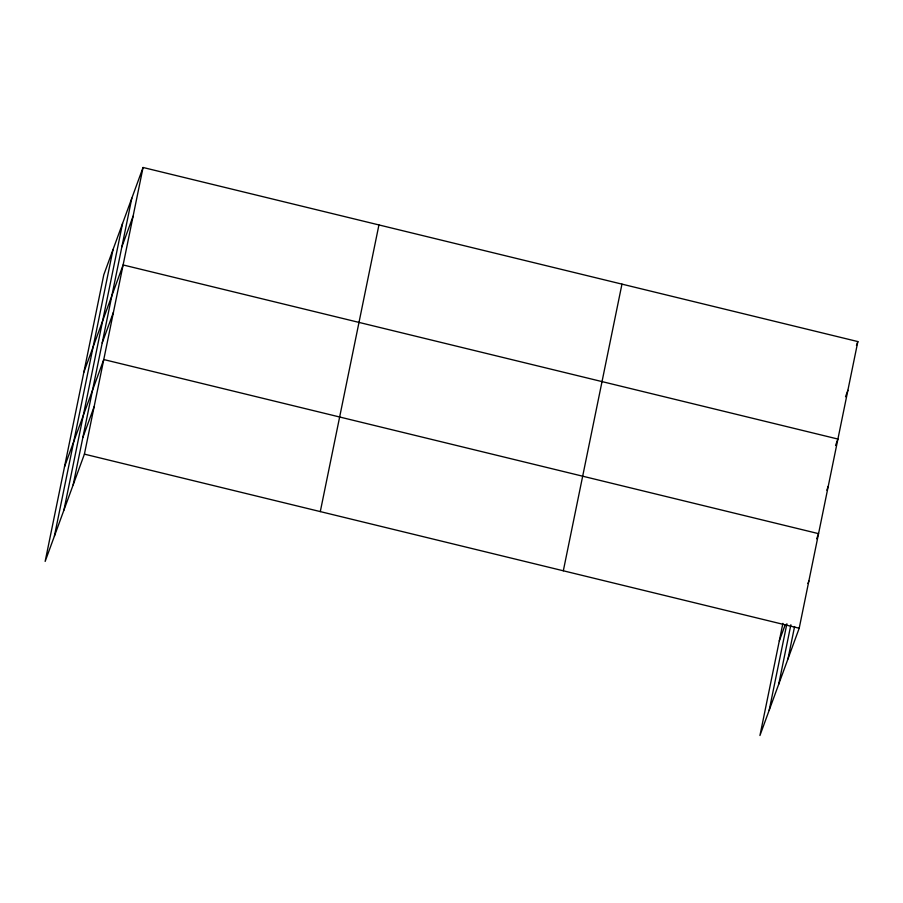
<?xml version="1.0" encoding="UTF-8"?>
<svg xmlns="http://www.w3.org/2000/svg" width="903" height="903" viewBox="0 0 903 903"><rect width="100%" height="100%" fill="white"/><g stroke="black" fill="none" stroke-linecap="round" stroke-linejoin="round"><path stroke-width="1.35" d="M54.394 536.156L113.044 249.488M63.921 510.127L122.571 223.459M73.166 484.855L131.815 198.197M143.058 167.484L103.8 274.76L45.15 561.418L84.408 454.141L143.058 167.484L857.85 341.582L799.2 628.24L759.942 735.516L782.89 623.352M320.294 511.595L378.933 224.937M563.325 570.786L621.964 284.129M769.187 710.255L786.885 623.77M778.713 684.226L790.881 624.763M787.958 658.964L794.595 626.524M121.837 246.937L133.08 216.212M83.855 372.217L123.113 264.951L837.905 439.05L835.568 445.45M102.197 342.959L113.439 312.246M64.508 466.817L103.755 359.541L818.558 533.65L816.684 538.764M82.839 437.56L94.081 406.847M856.45 345.42L857.85 341.582M845.535 396.722L847.883 390.322M826.832 490.182L828.232 486.345M779.3 640.916L785.305 624.504M807.948 583.507L808.885 580.945M84.408 454.141L799.2 628.24"/></g></svg>
